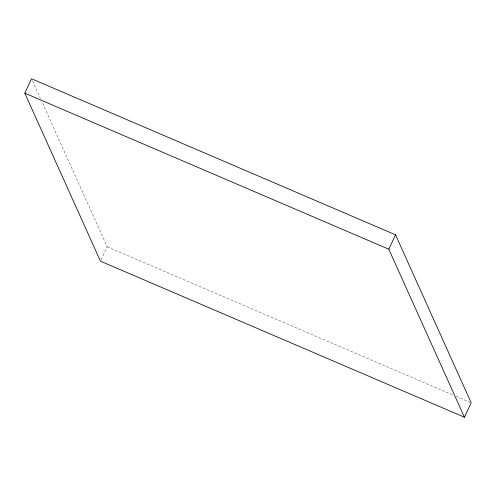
<?xml version="1.0" encoding="UTF-8"?>
<svg xmlns="http://www.w3.org/2000/svg" width="496" height="496" viewBox="0 0 496 496"><rect width="100%" height="100%" fill="white"/><g stroke="black" fill="none" stroke-linecap="round" stroke-linejoin="round"><path stroke-width="0.37" stroke-dasharray="2.48 1.86" d="M101.103 259.805L107.204 246.772L41.72 101.358M107.204 246.772L453.425 395.213M456.27 396.428L469.78 402.219M32.5 80.885L40.449 98.53"/><path stroke-width="0.74" d="M24.8 93.167L31.546 78.765L395.541 234.825L471.2 402.833L464.454 417.235L100.459 261.175L24.8 93.167L388.796 249.228L464.454 417.235M388.796 249.228L395.541 234.825"/></g></svg>
